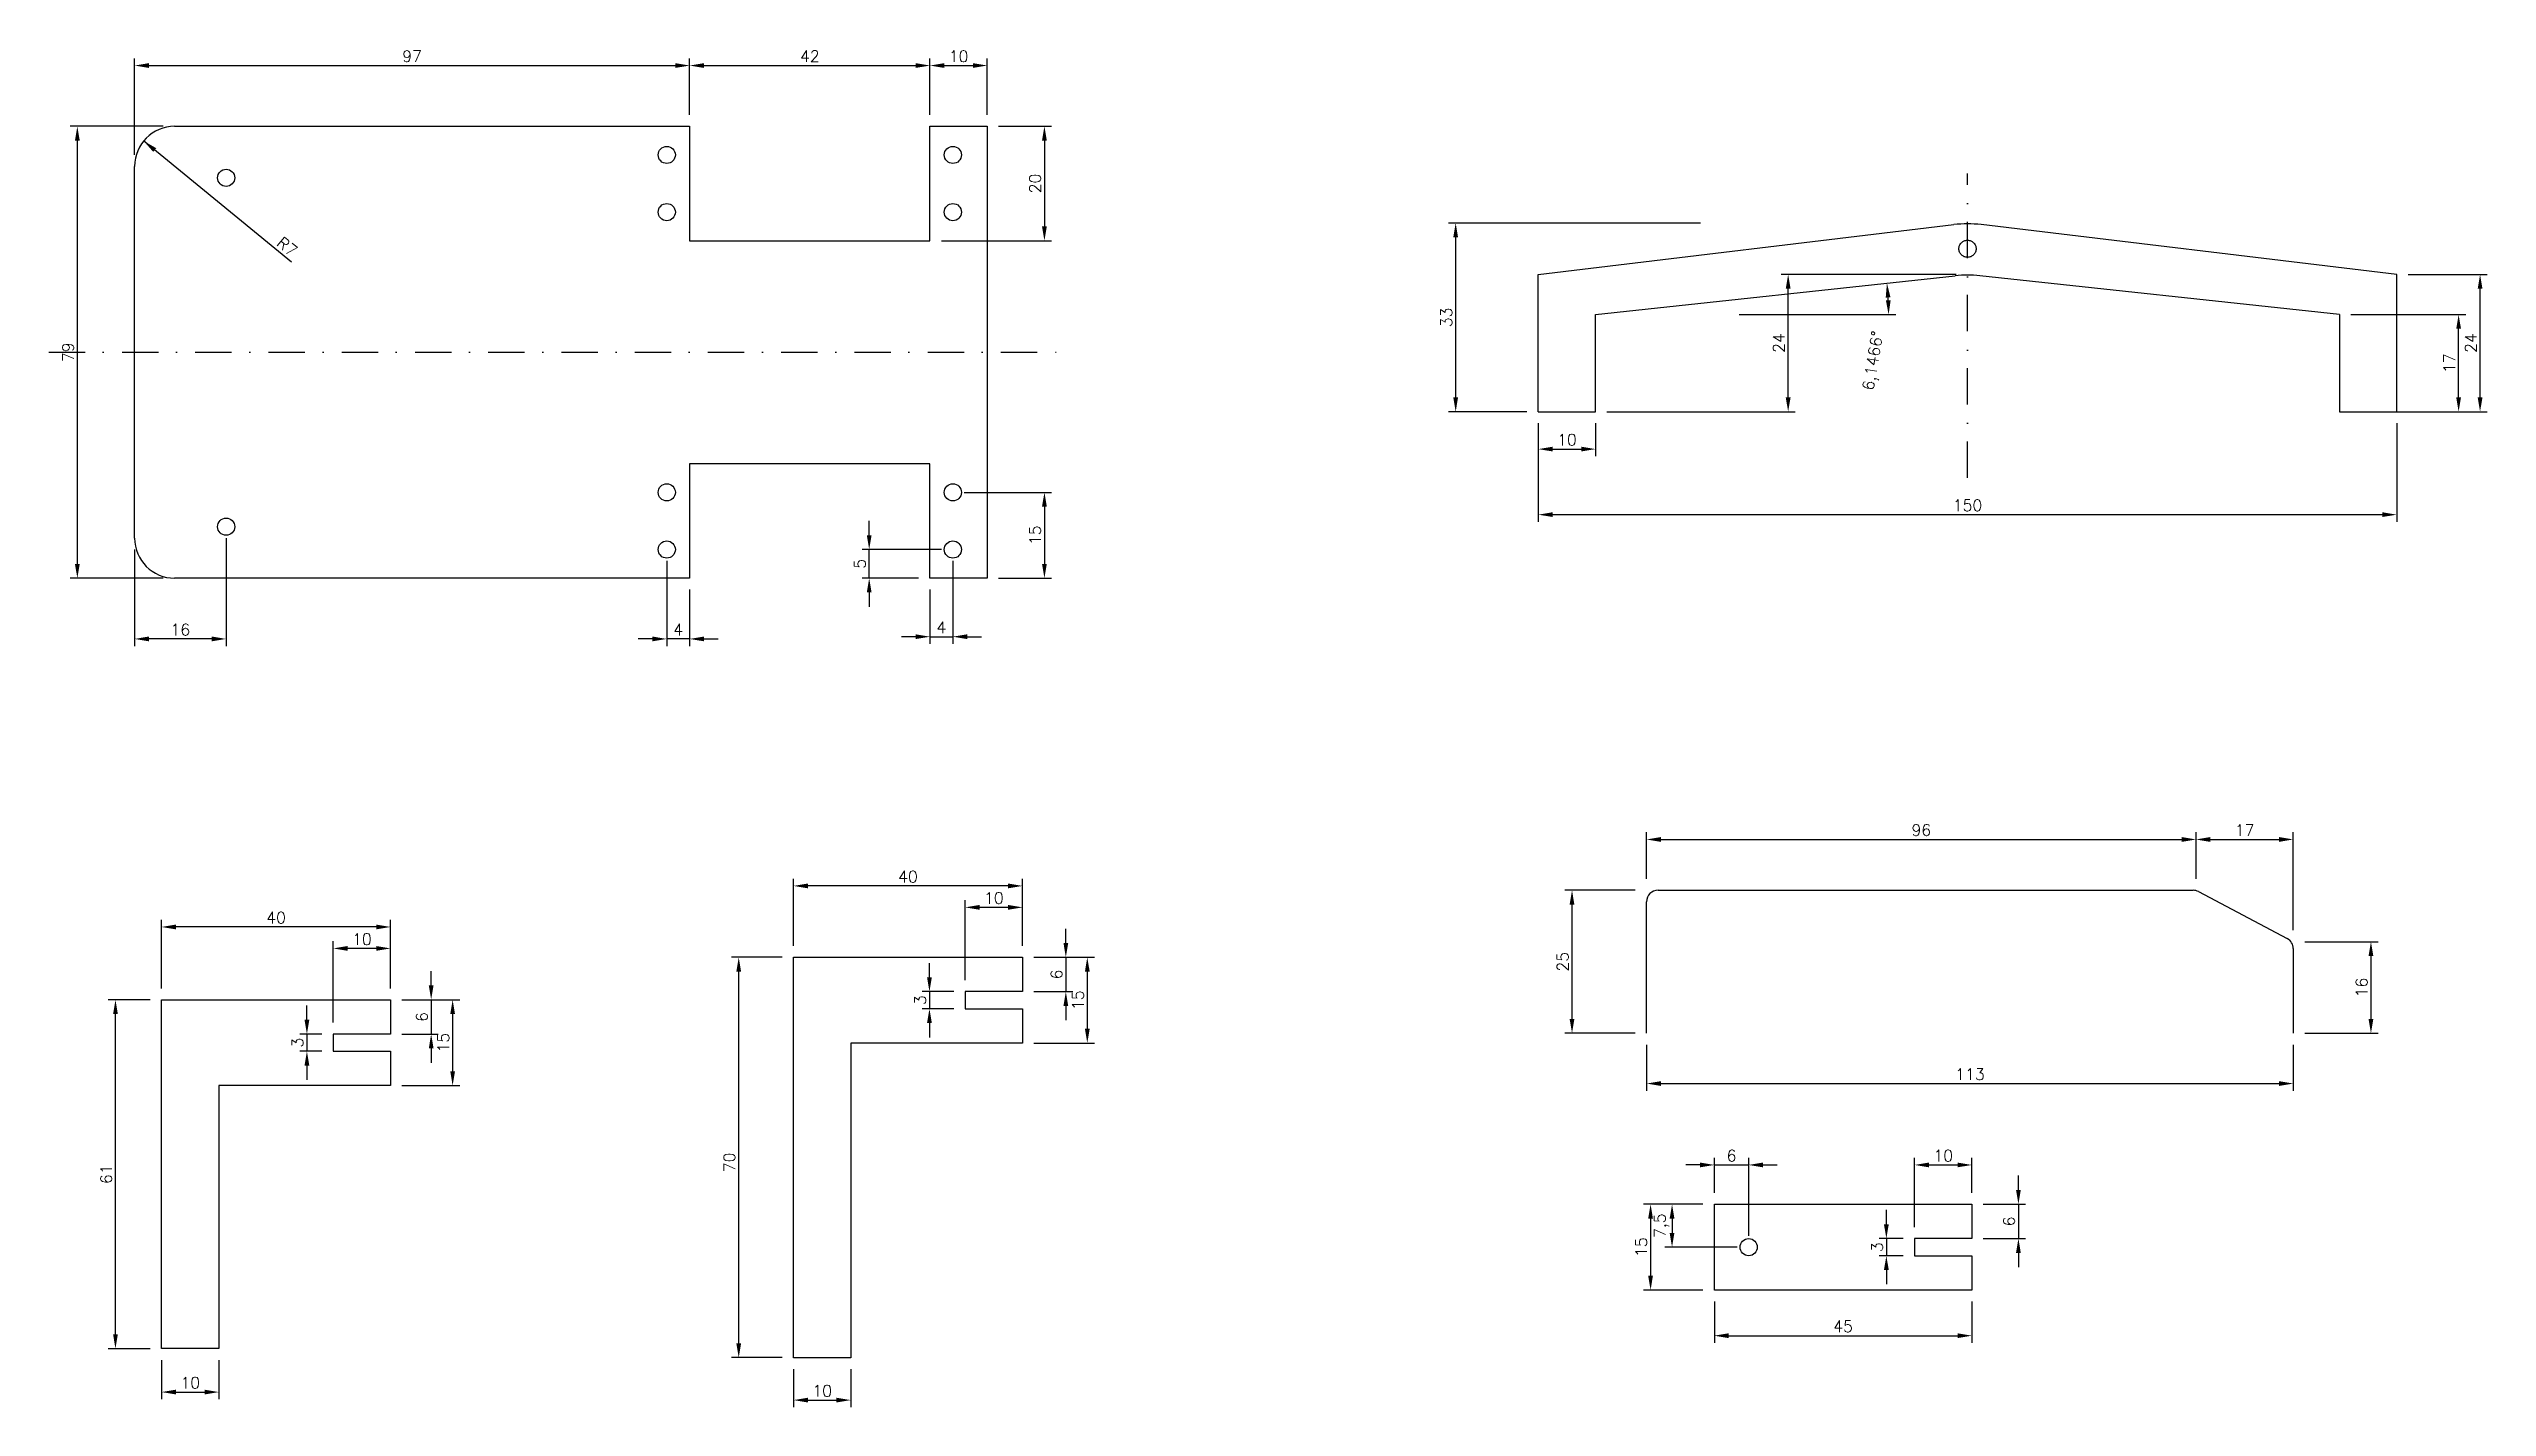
# Model space of a CAD drawing. Extents: x 64 to 490, y 30 to 267.
import ezdxf

# ---------------------------------------------------------------- set-up
doc = ezdxf.new("R2010")
doc.units = 0
doc.header["$MEASUREMENT"] = 0
doc.linetypes.add('TRAZO_Y_PUNTO', pattern=[25.4, 12.7, -6.35, 0, -6.35])
doc.linetypes.add('TRAZO_Y_PUNTO2', pattern=[12.7, 6.35, -3.175, 0, -3.175])
doc.layers.get('0').update_dxf_attribs({"linetype": 'CONTINUOUS'})
doc.layers.get('DEFPOINTS').update_dxf_attribs({"linetype": 'CONTINUOUS'})
doc.layers.add('ACOTACIÓN', color=7, linetype='CONTINUOUS')
doc.styles.get("Standard").update_dxf_attribs({"font": 'simplex.shx'})
doc.dimstyles.new('RICARDO', dxfattribs={"dimscale": 0, "dimtxt": 2, "dimasz": 2.5, "dimexe": 1.25, "dimexo": 0.625, "dimtad": 1, "dimdec": 4, "dimtxsty": 'STANDARD', "dimcen": 2.5, "dimazin": 3, "dimtfac": 1, "dimtdec": 4, "dimtmove": 0, "dimatfit": 3, "dimtolj": 1, "dimtzin": 0})

# ---------------------------------------------------------------- blocks, each defined once
blk = doc.blocks.new('*D0')
at = {"color": 0, "linetype": 'BYBLOCK'}
for p, q in [((84.27, 253.5), (68.02, 253.5)), ((69.27, 177), (69.27, 251)), ((84.27, 174.5), (68.02, 174.5))]:
    blk.add_line(p, q, dxfattribs=at)
for points in [[(68.85, 251), (69.69, 251), (69.27, 253.5)], [(68.85, 177), (69.69, 177), (69.27, 174.5)]]:
    blk.add_solid(points, dxfattribs=at)
at = {"layer": 'DEFPOINTS', "color": 0, "linetype": 'BYBLOCK'}
for p in [(69.27, 253.5), (86.27, 253.5), (86.27, 174.5)]:
    blk.add_point(p, dxfattribs=at)
at = {"color": 0, "linetype": 'BYBLOCK', "insert": (67.65, 214), "char_height": 2, "attachment_point": 5, "rotation": 90}
blk.add_mtext('\\A1;79', dxfattribs=at)
blk = doc.blocks.new('*D1')
at = {"color": 0, "linetype": 'BYBLOCK'}
for p, q in [((79.27, 248.5), (79.27, 265.37)), ((176.27, 255.5), (176.27, 265.37)), ((81.77, 264.12), (173.77, 264.12))]:
    blk.add_line(p, q, dxfattribs=at)
for points in [[(81.77, 264.54), (81.77, 263.71), (79.27, 264.12)], [(173.77, 264.54), (173.77, 263.71), (176.27, 264.12)]]:
    blk.add_solid(points, dxfattribs=at)
at = {"layer": 'DEFPOINTS', "color": 0, "linetype": 'BYBLOCK'}
for p in [(176.27, 264.12), (176.27, 253.5), (79.27, 246.5)]:
    blk.add_point(p, dxfattribs=at)
at = {"color": 0, "linetype": 'BYBLOCK', "insert": (127.77, 265.75), "char_height": 2, "attachment_point": 5}
blk.add_mtext('\\A1;97', dxfattribs=at)
blk = doc.blocks.new('*D2')
at = {"color": 0, "linetype": 'BYBLOCK'}
for p, q in [((176.27, 255.5), (176.27, 265.37)), ((218.27, 255.5), (218.27, 265.37)), ((178.77, 264.12), (215.77, 264.12))]:
    blk.add_line(p, q, dxfattribs=at)
for points in [[(178.77, 264.54), (178.77, 263.71), (176.27, 264.12)], [(215.77, 264.54), (215.77, 263.71), (218.27, 264.12)]]:
    blk.add_solid(points, dxfattribs=at)
at = {"layer": 'DEFPOINTS', "color": 0, "linetype": 'BYBLOCK'}
for p in [(218.27, 264.12), (176.27, 253.5), (218.27, 253.5)]:
    blk.add_point(p, dxfattribs=at)
at = {"color": 0, "linetype": 'BYBLOCK', "insert": (197.27, 265.75), "char_height": 2, "attachment_point": 5}
blk.add_mtext('\\A1;42', dxfattribs=at)
blk = doc.blocks.new('*D3')
at = {"color": 0, "linetype": 'BYBLOCK'}
for p, q in [((218.27, 255.5), (218.27, 265.37)), ((228.27, 255.5), (228.27, 265.37)), ((220.77, 264.12), (225.77, 264.12))]:
    blk.add_line(p, q, dxfattribs=at)
for points in [[(220.77, 264.54), (220.77, 263.71), (218.27, 264.12)], [(225.77, 264.54), (225.77, 263.71), (228.27, 264.12)]]:
    blk.add_solid(points, dxfattribs=at)
at = {"layer": 'DEFPOINTS', "color": 0, "linetype": 'BYBLOCK'}
for p in [(228.27, 264.12), (218.27, 253.5), (228.27, 253.5)]:
    blk.add_point(p, dxfattribs=at)
at = {"color": 0, "linetype": 'BYBLOCK', "insert": (223.27, 265.75), "char_height": 2, "attachment_point": 5}
blk.add_mtext('\\A1;10', dxfattribs=at)
blk = doc.blocks.new('*D4')
at = {"color": 0, "linetype": 'BYBLOCK'}
for p, q in [((230.27, 253.5), (239.52, 253.5)), ((238.27, 251), (238.27, 236)), ((220.27, 233.5), (239.52, 233.5))]:
    blk.add_line(p, q, dxfattribs=at)
for points in [[(237.85, 251), (238.69, 251), (238.27, 253.5)], [(237.85, 236), (238.69, 236), (238.27, 233.5)]]:
    blk.add_solid(points, dxfattribs=at)
at = {"layer": 'DEFPOINTS', "color": 0, "linetype": 'BYBLOCK'}
for p in [(228.27, 253.5), (218.27, 233.5), (238.27, 233.5)]:
    blk.add_point(p, dxfattribs=at)
at = {"color": 0, "linetype": 'BYBLOCK', "insert": (236.65, 243.5), "char_height": 2, "attachment_point": 5, "rotation": 90}
blk.add_mtext('\\A1;20', dxfattribs=at)
blk = doc.blocks.new('*D5')
at = {"color": 0, "linetype": 'BYBLOCK'}
for p, q in [((224.27, 189.5), (239.52, 189.5)), ((238.27, 187), (238.27, 177)), ((230.27, 174.5), (239.52, 174.5))]:
    blk.add_line(p, q, dxfattribs=at)
for points in [[(237.85, 187), (238.69, 187), (238.27, 189.5)], [(237.85, 177), (238.69, 177), (238.27, 174.5)]]:
    blk.add_solid(points, dxfattribs=at)
at = {"layer": 'DEFPOINTS', "color": 0, "linetype": 'BYBLOCK'}
for p in [(222.27, 189.5), (228.27, 174.5), (238.27, 174.5)]:
    blk.add_point(p, dxfattribs=at)
at = {"color": 0, "linetype": 'BYBLOCK', "insert": (236.65, 182), "char_height": 2, "attachment_point": 5, "rotation": 90}
blk.add_mtext('\\A1;15', dxfattribs=at)
blk = doc.blocks.new('*D6')
at = {"color": 0, "linetype": 'BYBLOCK'}
for p, q in [((222.27, 177.5), (222.27, 163.01)), ((218.27, 172.5), (218.27, 163.01)), ((215.77, 164.26), (213.27, 164.26)), ((218.27, 164.26), (222.27, 164.26)), ((224.77, 164.26), (227.27, 164.26))]:
    blk.add_line(p, q, dxfattribs=at)
for points in [[(215.77, 164.68), (215.77, 163.85), (218.27, 164.26)], [(224.77, 164.68), (224.77, 163.85), (222.27, 164.26)]]:
    blk.add_solid(points, dxfattribs=at)
at = {"layer": 'DEFPOINTS', "color": 0, "linetype": 'BYBLOCK'}
for p in [(222.27, 179.5), (218.27, 174.5), (222.27, 164.26)]:
    blk.add_point(p, dxfattribs=at)
at = {"color": 0, "linetype": 'BYBLOCK', "insert": (220.27, 165.89), "char_height": 2, "attachment_point": 5}
blk.add_mtext('\\A1;4', dxfattribs=at)
blk = doc.blocks.new('*D7')
at = {"color": 0, "linetype": 'BYBLOCK'}
for p, q in [((207.65, 182), (207.65, 184.5)), ((220.27, 179.5), (206.4, 179.5)), ((207.65, 174.5), (207.65, 179.5)), ((216.27, 174.5), (206.4, 174.5)), ((207.65, 172), (207.65, 169.5))]:
    blk.add_line(p, q, dxfattribs=at)
for points in [[(207.23, 182), (208.06, 182), (207.65, 179.5)], [(207.23, 172), (208.06, 172), (207.65, 174.5)]]:
    blk.add_solid(points, dxfattribs=at)
at = {"layer": 'DEFPOINTS', "color": 0, "linetype": 'BYBLOCK'}
for p in [(207.65, 179.5), (222.27, 179.5), (218.27, 174.5)]:
    blk.add_point(p, dxfattribs=at)
at = {"color": 0, "linetype": 'BYBLOCK', "insert": (206.02, 177), "char_height": 2, "attachment_point": 5, "rotation": 90}
blk.add_mtext('\\A1;5', dxfattribs=at)
blk = doc.blocks.new('*D8')
at = {"color": 0, "linetype": 'BYBLOCK'}
for p, q in [((172.27, 177.5), (172.27, 162.62)), ((176.27, 172.5), (176.27, 162.62)), ((169.77, 163.87), (167.27, 163.87)), ((176.27, 163.87), (172.27, 163.87)), ((178.77, 163.87), (181.27, 163.87))]:
    blk.add_line(p, q, dxfattribs=at)
for points in [[(169.77, 164.29), (169.77, 163.46), (172.27, 163.87)], [(178.77, 164.29), (178.77, 163.46), (176.27, 163.87)]]:
    blk.add_solid(points, dxfattribs=at)
at = {"layer": 'DEFPOINTS', "color": 0, "linetype": 'BYBLOCK'}
for p in [(172.27, 179.5), (176.27, 174.5), (172.27, 163.87)]:
    blk.add_point(p, dxfattribs=at)
at = {"color": 0, "linetype": 'BYBLOCK', "insert": (174.27, 165.5), "char_height": 2, "attachment_point": 5}
blk.add_mtext('\\A1;4', dxfattribs=at)
blk = doc.blocks.new('*D9')
at = {"color": 0, "linetype": 'BYBLOCK'}
for p, q in [((79.27, 179.5), (79.27, 162.62)), ((95.27, 181.5), (95.27, 162.62)), ((92.77, 163.87), (81.77, 163.87))]:
    blk.add_line(p, q, dxfattribs=at)
for points in [[(81.77, 164.29), (81.77, 163.46), (79.27, 163.87)], [(92.77, 164.29), (92.77, 163.46), (95.27, 163.87)]]:
    blk.add_solid(points, dxfattribs=at)
at = {"layer": 'DEFPOINTS', "color": 0, "linetype": 'BYBLOCK'}
for p in [(95.27, 183.5), (79.27, 181.5), (79.27, 163.87)]:
    blk.add_point(p, dxfattribs=at)
at = {"color": 0, "linetype": 'BYBLOCK', "insert": (87.27, 165.5), "char_height": 2, "attachment_point": 5}
blk.add_mtext('\\A1;16', dxfattribs=at)
blk = doc.blocks.new('*D10')
at = {"color": 0, "linetype": 'BYBLOCK'}
blk.add_line((106.68, 229.76), (80.86, 250.94), dxfattribs=at)
blk.add_solid([(83.06, 249.67), (82.53, 249.03), (80.86, 250.94)], dxfattribs=at)
at = {"layer": 'DEFPOINTS', "color": 0, "linetype": 'BYBLOCK'}
for p in [(80.86, 250.94), (86.27, 246.5)]:
    blk.add_point(p, dxfattribs=at)
at = {"color": 0, "linetype": 'BYBLOCK', "insert": (105.94, 232.47), "char_height": 2, "attachment_point": 5, "rotation": 320.6467}
blk.add_mtext('\\A1;R7', dxfattribs=at)
blk = doc.blocks.new('*D11')
at = {"color": 0, "linetype": 'BYBLOCK'}
for p, q in [((397.58, 227.59), (366.99, 227.59)), ((368.24, 206.09), (368.24, 225.09)), ((336.58, 203.59), (369.49, 203.59))]:
    blk.add_line(p, q, dxfattribs=at)
for points in [[(367.82, 225.09), (368.66, 225.09), (368.24, 227.59)], [(367.82, 206.09), (368.66, 206.09), (368.24, 203.59)]]:
    blk.add_solid(points, dxfattribs=at)
at = {"layer": 'DEFPOINTS', "color": 0, "linetype": 'BYBLOCK'}
for p in [(368.24, 227.59), (399.58, 227.59), (334.58, 203.59)]:
    blk.add_point(p, dxfattribs=at)
at = {"color": 0, "linetype": 'BYBLOCK', "insert": (366.61, 215.59), "char_height": 2, "attachment_point": 5, "rotation": 90}
blk.add_mtext('\\A1;24', dxfattribs=at)
blk = doc.blocks.new('*D12')
at = {"color": 0, "linetype": 'BYBLOCK'}
for p, q in [((352.91, 236.59), (308.89, 236.59)), ((310.14, 206.09), (310.14, 234.09)), ((322.58, 203.59), (308.89, 203.59))]:
    blk.add_line(p, q, dxfattribs=at)
for points in [[(309.72, 234.09), (310.55, 234.09), (310.14, 236.59)], [(309.72, 206.09), (310.55, 206.09), (310.14, 203.59)]]:
    blk.add_solid(points, dxfattribs=at)
at = {"layer": 'DEFPOINTS', "color": 0, "linetype": 'BYBLOCK'}
for p in [(310.14, 236.59), (354.91, 236.59), (324.58, 203.59)]:
    blk.add_point(p, dxfattribs=at)
at = {"color": 0, "linetype": 'BYBLOCK', "insert": (308.51, 220.09), "char_height": 2, "attachment_point": 5, "rotation": 90}
blk.add_mtext('\\A1;33', dxfattribs=at)
blk = doc.blocks.new('*D13')
at = {"color": 0, "linetype": 'BYBLOCK'}
for p, q in [((324.58, 201.59), (324.58, 195.81)), ((334.58, 201.59), (334.58, 195.81)), ((327.08, 197.06), (332.08, 197.06))]:
    blk.add_line(p, q, dxfattribs=at)
for points in [[(327.08, 197.48), (327.08, 196.65), (324.58, 197.06)], [(332.08, 197.48), (332.08, 196.65), (334.58, 197.06)]]:
    blk.add_solid(points, dxfattribs=at)
at = {"layer": 'DEFPOINTS', "color": 0, "linetype": 'BYBLOCK'}
for p in [(324.58, 203.59), (334.58, 203.59), (334.58, 197.06)]:
    blk.add_point(p, dxfattribs=at)
at = {"color": 0, "linetype": 'BYBLOCK', "insert": (329.58, 198.69), "char_height": 2, "attachment_point": 5}
blk.add_mtext('\\A1;10', dxfattribs=at)
blk = doc.blocks.new('*D14')
at = {"color": 0, "linetype": 'BYBLOCK'}
for p, q in [((324.58, 201.59), (324.58, 184.35)), ((474.58, 201.59), (474.58, 184.35)), ((327.08, 185.6), (472.08, 185.6))]:
    blk.add_line(p, q, dxfattribs=at)
for points in [[(327.08, 186.02), (327.08, 185.19), (324.58, 185.6)], [(472.08, 186.02), (472.08, 185.19), (474.58, 185.6)]]:
    blk.add_solid(points, dxfattribs=at)
at = {"layer": 'DEFPOINTS', "color": 0, "linetype": 'BYBLOCK'}
for p in [(324.58, 203.59), (474.58, 203.59), (474.58, 185.6)]:
    blk.add_point(p, dxfattribs=at)
at = {"color": 0, "linetype": 'BYBLOCK', "insert": (399.58, 187.23), "char_height": 2, "attachment_point": 5}
blk.add_mtext('\\A1;150', dxfattribs=at)
blk = doc.blocks.new('*D15')
at = {"color": 0, "linetype": 'BYBLOCK'}
for p, q in [((466.58, 220.59), (486.65, 220.59)), ((485.4, 206.09), (485.4, 218.09)), ((466.58, 203.59), (486.65, 203.59))]:
    blk.add_line(p, q, dxfattribs=at)
for points in [[(484.99, 218.09), (485.82, 218.09), (485.4, 220.59)], [(484.99, 206.09), (485.82, 206.09), (485.4, 203.59)]]:
    blk.add_solid(points, dxfattribs=at)
at = {"layer": 'DEFPOINTS', "color": 0, "linetype": 'BYBLOCK'}
for p in [(464.58, 220.59), (485.4, 220.59), (464.58, 203.59)]:
    blk.add_point(p, dxfattribs=at)
at = {"color": 0, "linetype": 'BYBLOCK', "insert": (483.78, 212.09), "char_height": 2, "attachment_point": 5, "rotation": 90}
blk.add_mtext('\\A1;17', dxfattribs=at)
blk = doc.blocks.new('*D16')
at = {"color": 0, "linetype": 'BYBLOCK'}
for p, q in [((476.58, 227.59), (490.4, 227.59)), ((489.15, 206.09), (489.15, 225.09)), ((466.58, 203.59), (490.4, 203.59))]:
    blk.add_line(p, q, dxfattribs=at)
for points in [[(488.74, 225.09), (489.57, 225.09), (489.15, 227.59)], [(488.74, 206.09), (489.57, 206.09), (489.15, 203.59)]]:
    blk.add_solid(points, dxfattribs=at)
at = {"layer": 'DEFPOINTS', "color": 0, "linetype": 'BYBLOCK'}
for p in [(474.58, 227.59), (489.15, 227.59), (464.58, 203.59)]:
    blk.add_point(p, dxfattribs=at)
at = {"color": 0, "linetype": 'BYBLOCK', "insert": (487.53, 215.59), "char_height": 2, "attachment_point": 5, "rotation": 90}
blk.add_mtext('\\A1;24', dxfattribs=at)
blk = doc.blocks.new('*D17')
at = {"color": 0, "linetype": 'BYBLOCK'}
for p, q in [((341.51, 119.93), (329.22, 119.93)), ((330.47, 97.43), (330.47, 117.43)), ((341.51, 94.93), (329.22, 94.93))]:
    blk.add_line(p, q, dxfattribs=at)
for points in [[(330.05, 117.43), (330.88, 117.43), (330.47, 119.93)], [(330.05, 97.43), (330.88, 97.43), (330.47, 94.93)]]:
    blk.add_solid(points, dxfattribs=at)
at = {"layer": 'DEFPOINTS', "color": 0, "linetype": 'BYBLOCK'}
for p in [(330.47, 119.93), (343.51, 119.93), (343.51, 94.93)]:
    blk.add_point(p, dxfattribs=at)
at = {"color": 0, "linetype": 'BYBLOCK', "insert": (328.84, 107.43), "char_height": 2, "attachment_point": 5, "rotation": 90}
blk.add_mtext('\\A1;25', dxfattribs=at)
blk = doc.blocks.new('*D18')
at = {"color": 0, "linetype": 'BYBLOCK'}
for p, q in [((343.51, 121.93), (343.51, 130.06)), ((346.01, 128.81), (437.01, 128.81)), ((439.51, 121.93), (439.51, 130.06))]:
    blk.add_line(p, q, dxfattribs=at)
for points in [[(346.01, 129.23), (346.01, 128.39), (343.51, 128.81)], [(437.01, 129.23), (437.01, 128.39), (439.51, 128.81)]]:
    blk.add_solid(points, dxfattribs=at)
at = {"layer": 'DEFPOINTS', "color": 0, "linetype": 'BYBLOCK'}
for p in [(439.51, 128.81), (343.51, 119.93), (439.51, 119.93)]:
    blk.add_point(p, dxfattribs=at)
at = {"color": 0, "linetype": 'BYBLOCK', "insert": (391.51, 130.44), "char_height": 2, "attachment_point": 5}
blk.add_mtext('\\A1;96', dxfattribs=at)
blk = doc.blocks.new('*D19')
at = {"color": 0, "linetype": 'BYBLOCK'}
for p, q in [((439.51, 121.93), (439.51, 130.06)), ((442.01, 128.81), (454.01, 128.81)), ((456.51, 112.93), (456.51, 130.06))]:
    blk.add_line(p, q, dxfattribs=at)
for points in [[(442.01, 129.23), (442.01, 128.39), (439.51, 128.81)], [(454.01, 129.23), (454.01, 128.39), (456.51, 128.81)]]:
    blk.add_solid(points, dxfattribs=at)
at = {"layer": 'DEFPOINTS', "color": 0, "linetype": 'BYBLOCK'}
for p in [(456.51, 128.81), (439.51, 119.93), (456.51, 110.93)]:
    blk.add_point(p, dxfattribs=at)
at = {"color": 0, "linetype": 'BYBLOCK', "insert": (448.01, 130.44), "char_height": 2, "attachment_point": 5}
blk.add_mtext('\\A1;17', dxfattribs=at)
blk = doc.blocks.new('*D20')
at = {"color": 0, "linetype": 'BYBLOCK'}
for p, q in [((458.51, 110.93), (471.33, 110.93)), ((470.08, 108.43), (470.08, 97.43)), ((458.51, 94.93), (471.33, 94.93))]:
    blk.add_line(p, q, dxfattribs=at)
for points in [[(469.66, 108.43), (470.5, 108.43), (470.08, 110.93)], [(469.66, 97.43), (470.5, 97.43), (470.08, 94.93)]]:
    blk.add_solid(points, dxfattribs=at)
at = {"layer": 'DEFPOINTS', "color": 0, "linetype": 'BYBLOCK'}
for p in [(456.51, 110.93), (456.51, 94.93), (470.08, 94.93)]:
    blk.add_point(p, dxfattribs=at)
at = {"color": 0, "linetype": 'BYBLOCK', "insert": (468.46, 102.93), "char_height": 2, "attachment_point": 5, "rotation": 90}
blk.add_mtext('\\A1;16', dxfattribs=at)
blk = doc.blocks.new('*D21')
at = {"color": 0, "linetype": 'BYBLOCK'}
for p, q in [((343.51, 92.93), (343.51, 84.88)), ((456.51, 92.93), (456.51, 84.88)), ((346.01, 86.13), (454.01, 86.13))]:
    blk.add_line(p, q, dxfattribs=at)
for points in [[(346.01, 86.55), (346.01, 85.72), (343.51, 86.13)], [(454.01, 86.55), (454.01, 85.72), (456.51, 86.13)]]:
    blk.add_solid(points, dxfattribs=at)
at = {"layer": 'DEFPOINTS', "color": 0, "linetype": 'BYBLOCK'}
for p in [(343.51, 94.93), (456.51, 94.93), (456.51, 86.13)]:
    blk.add_point(p, dxfattribs=at)
at = {"color": 0, "linetype": 'BYBLOCK', "insert": (400.01, 87.76), "char_height": 2, "attachment_point": 5}
blk.add_mtext('\\A1;113', dxfattribs=at)
blk = doc.blocks.new('*D22')
at = {"color": 0, "linetype": 'BYBLOCK'}
for p, q in [((82, 100.78), (74.68, 100.78)), ((75.93, 42.28), (75.93, 98.28)), ((82, 39.78), (74.68, 39.78))]:
    blk.add_line(p, q, dxfattribs=at)
for points in [[(75.52, 98.28), (76.35, 98.28), (75.93, 100.78)], [(75.52, 42.28), (76.35, 42.28), (75.93, 39.78)]]:
    blk.add_solid(points, dxfattribs=at)
at = {"layer": 'DEFPOINTS', "color": 0, "linetype": 'BYBLOCK'}
for p in [(75.93, 100.78), (84, 100.78), (84, 39.78)]:
    blk.add_point(p, dxfattribs=at)
at = {"color": 0, "linetype": 'BYBLOCK', "insert": (74.31, 70.28), "char_height": 2, "attachment_point": 5, "rotation": 90}
blk.add_mtext('\\A1;61', dxfattribs=at)
blk = doc.blocks.new('*D23')
at = {"color": 0, "linetype": 'BYBLOCK'}
for p, q in [((114, 96.78), (114, 111.01)), ((124, 102.78), (124, 111.01)), ((121.5, 109.76), (116.5, 109.76))]:
    blk.add_line(p, q, dxfattribs=at)
for points in [[(116.5, 110.18), (116.5, 109.34), (114, 109.76)], [(121.5, 110.18), (121.5, 109.34), (124, 109.76)]]:
    blk.add_solid(points, dxfattribs=at)
at = {"layer": 'DEFPOINTS', "color": 0, "linetype": 'BYBLOCK'}
for p in [(114, 109.76), (124, 100.78), (114, 94.78)]:
    blk.add_point(p, dxfattribs=at)
at = {"color": 0, "linetype": 'BYBLOCK', "insert": (119, 111.38), "char_height": 2, "attachment_point": 5}
blk.add_mtext('\\A1;10', dxfattribs=at)
blk = doc.blocks.new('*D24')
at = {"color": 0, "linetype": 'BYBLOCK'}
for p, q in [((84, 102.78), (84, 114.76)), ((121.5, 113.51), (86.5, 113.51)), ((124, 102.78), (124, 114.76))]:
    blk.add_line(p, q, dxfattribs=at)
for points in [[(86.5, 113.93), (86.5, 113.09), (84, 113.51)], [(121.5, 113.93), (121.5, 113.09), (124, 113.51)]]:
    blk.add_solid(points, dxfattribs=at)
at = {"layer": 'DEFPOINTS', "color": 0, "linetype": 'BYBLOCK'}
for p in [(84, 113.51), (84, 100.78), (124, 100.78)]:
    blk.add_point(p, dxfattribs=at)
at = {"color": 0, "linetype": 'BYBLOCK', "insert": (104, 115.13), "char_height": 2, "attachment_point": 5}
blk.add_mtext('\\A1;40', dxfattribs=at)
blk = doc.blocks.new('*D25')
at = {"color": 0, "linetype": 'BYBLOCK'}
for p, q in [((131.1, 103.28), (131.1, 105.78)), ((126, 100.78), (132.35, 100.78)), ((131.1, 100.78), (131.1, 94.78)), ((126, 94.78), (132.35, 94.78)), ((131.1, 92.28), (131.1, 89.78))]:
    blk.add_line(p, q, dxfattribs=at)
for points in [[(130.69, 103.28), (131.52, 103.28), (131.1, 100.78)], [(130.69, 92.28), (131.52, 92.28), (131.1, 94.78)]]:
    blk.add_solid(points, dxfattribs=at)
at = {"layer": 'DEFPOINTS', "color": 0, "linetype": 'BYBLOCK'}
for p in [(124, 100.78), (124, 94.78), (131.1, 94.78)]:
    blk.add_point(p, dxfattribs=at)
at = {"color": 0, "linetype": 'BYBLOCK', "insert": (129.48, 97.78), "char_height": 2, "attachment_point": 5, "rotation": 90}
blk.add_mtext('\\A1;6', dxfattribs=at)
blk = doc.blocks.new('*D26')
at = {"color": 0, "linetype": 'BYBLOCK'}
for p, q in [((126, 100.78), (136.1, 100.78)), ((134.85, 98.28), (134.85, 88.28)), ((126, 85.78), (136.1, 85.78))]:
    blk.add_line(p, q, dxfattribs=at)
for points in [[(134.44, 98.28), (135.27, 98.28), (134.85, 100.78)], [(134.44, 88.28), (135.27, 88.28), (134.85, 85.78)]]:
    blk.add_solid(points, dxfattribs=at)
at = {"layer": 'DEFPOINTS', "color": 0, "linetype": 'BYBLOCK'}
for p in [(124, 100.78), (124, 85.78), (134.85, 85.78)]:
    blk.add_point(p, dxfattribs=at)
at = {"color": 0, "linetype": 'BYBLOCK', "insert": (133.23, 93.28), "char_height": 2, "attachment_point": 5, "rotation": 90}
blk.add_mtext('\\A1;15', dxfattribs=at)
blk = doc.blocks.new('*D27')
at = {"color": 0, "linetype": 'BYBLOCK'}
for p, q in [((109.39, 97.28), (109.39, 99.78)), ((112, 94.78), (108.14, 94.78)), ((109.39, 94.78), (109.39, 91.78)), ((112, 91.78), (108.14, 91.78)), ((109.39, 89.28), (109.39, 86.78))]:
    blk.add_line(p, q, dxfattribs=at)
for points in [[(108.97, 97.28), (109.81, 97.28), (109.39, 94.78)], [(108.97, 89.28), (109.81, 89.28), (109.39, 91.78)]]:
    blk.add_solid(points, dxfattribs=at)
at = {"layer": 'DEFPOINTS', "color": 0, "linetype": 'BYBLOCK'}
for p in [(114, 94.78), (109.39, 91.78), (114, 91.78)]:
    blk.add_point(p, dxfattribs=at)
at = {"color": 0, "linetype": 'BYBLOCK', "insert": (107.76, 93.28), "char_height": 2, "attachment_point": 5, "rotation": 90}
blk.add_mtext('\\A1;3', dxfattribs=at)
blk = doc.blocks.new('*D28')
at = {"color": 0, "linetype": 'BYBLOCK'}
for p, q in [((84, 37.78), (84, 30.94)), ((94, 37.78), (94, 30.94)), ((86.5, 32.19), (91.5, 32.19))]:
    blk.add_line(p, q, dxfattribs=at)
for points in [[(86.5, 32.61), (86.5, 31.78), (84, 32.19)], [(91.5, 32.61), (91.5, 31.78), (94, 32.19)]]:
    blk.add_solid(points, dxfattribs=at)
at = {"layer": 'DEFPOINTS', "color": 0, "linetype": 'BYBLOCK'}
for p in [(84, 39.78), (94, 39.78), (94, 32.19)]:
    blk.add_point(p, dxfattribs=at)
at = {"color": 0, "linetype": 'BYBLOCK', "insert": (89, 33.82), "char_height": 2, "attachment_point": 5}
blk.add_mtext('\\A1;10', dxfattribs=at)
blk = doc.blocks.new('*D29')
at = {"color": 0, "linetype": 'BYBLOCK'}
for p, q in [((194.43, 36.21), (194.43, 29.54)), ((204.43, 36.21), (204.43, 29.54)), ((196.93, 30.79), (201.93, 30.79))]:
    blk.add_line(p, q, dxfattribs=at)
for points in [[(196.93, 31.2), (196.93, 30.37), (194.43, 30.79)], [(201.93, 31.2), (201.93, 30.37), (204.43, 30.79)]]:
    blk.add_solid(points, dxfattribs=at)
at = {"layer": 'DEFPOINTS', "color": 0, "linetype": 'BYBLOCK'}
for p in [(194.43, 38.21), (204.43, 38.21), (204.43, 30.79)]:
    blk.add_point(p, dxfattribs=at)
at = {"color": 0, "linetype": 'BYBLOCK', "insert": (199.43, 32.41), "char_height": 2, "attachment_point": 5}
blk.add_mtext('\\A1;10', dxfattribs=at)
blk = doc.blocks.new('*D30')
at = {"color": 0, "linetype": 'BYBLOCK'}
for p, q in [((192.43, 108.21), (183.6, 108.21)), ((184.85, 40.71), (184.85, 105.71)), ((192.43, 38.21), (183.6, 38.21))]:
    blk.add_line(p, q, dxfattribs=at)
for points in [[(184.43, 105.71), (185.26, 105.71), (184.85, 108.21)], [(184.43, 40.71), (185.26, 40.71), (184.85, 38.21)]]:
    blk.add_solid(points, dxfattribs=at)
at = {"layer": 'DEFPOINTS', "color": 0, "linetype": 'BYBLOCK'}
for p in [(184.85, 108.21), (194.43, 108.21), (194.43, 38.21)]:
    blk.add_point(p, dxfattribs=at)
at = {"color": 0, "linetype": 'BYBLOCK', "insert": (183.22, 72.35), "char_height": 2, "attachment_point": 5, "rotation": 90}
blk.add_mtext('\\A1;70', dxfattribs=at)
blk = doc.blocks.new('*D31')
at = {"color": 0, "linetype": 'BYBLOCK'}
for p, q in [((224.43, 104.21), (224.43, 118.19)), ((231.93, 116.94), (226.93, 116.94)), ((234.43, 110.21), (234.43, 118.19))]:
    blk.add_line(p, q, dxfattribs=at)
for points in [[(226.93, 117.36), (226.93, 116.52), (224.43, 116.94)], [(231.93, 117.36), (231.93, 116.52), (234.43, 116.94)]]:
    blk.add_solid(points, dxfattribs=at)
at = {"layer": 'DEFPOINTS', "color": 0, "linetype": 'BYBLOCK'}
for p in [(224.43, 116.94), (234.43, 108.21), (224.43, 102.21)]:
    blk.add_point(p, dxfattribs=at)
at = {"color": 0, "linetype": 'BYBLOCK', "insert": (229.43, 118.56), "char_height": 2, "attachment_point": 5}
blk.add_mtext('\\A1;10', dxfattribs=at)
blk = doc.blocks.new('*D32')
at = {"color": 0, "linetype": 'BYBLOCK'}
for p, q in [((194.43, 110.21), (194.43, 121.94)), ((231.93, 120.69), (196.93, 120.69)), ((234.43, 110.21), (234.43, 121.94))]:
    blk.add_line(p, q, dxfattribs=at)
for points in [[(196.93, 121.11), (196.93, 120.27), (194.43, 120.69)], [(231.93, 121.11), (231.93, 120.27), (234.43, 120.69)]]:
    blk.add_solid(points, dxfattribs=at)
at = {"layer": 'DEFPOINTS', "color": 0, "linetype": 'BYBLOCK'}
for p in [(194.43, 120.69), (194.43, 108.21), (234.43, 108.21)]:
    blk.add_point(p, dxfattribs=at)
at = {"color": 0, "linetype": 'BYBLOCK', "insert": (214.43, 122.31), "char_height": 2, "attachment_point": 5}
blk.add_mtext('\\A1;40', dxfattribs=at)
blk = doc.blocks.new('*D33')
at = {"color": 0, "linetype": 'BYBLOCK'}
for p, q in [((242.01, 110.71), (242.01, 113.21)), ((236.43, 108.21), (243.26, 108.21)), ((242.01, 108.21), (242.01, 102.21)), ((236.43, 102.21), (243.26, 102.21)), ((242.01, 99.71), (242.01, 97.21))]:
    blk.add_line(p, q, dxfattribs=at)
for points in [[(241.6, 110.71), (242.43, 110.71), (242.01, 108.21)], [(241.6, 99.71), (242.43, 99.71), (242.01, 102.21)]]:
    blk.add_solid(points, dxfattribs=at)
at = {"layer": 'DEFPOINTS', "color": 0, "linetype": 'BYBLOCK'}
for p in [(234.43, 108.21), (234.43, 102.21), (242.01, 102.21)]:
    blk.add_point(p, dxfattribs=at)
at = {"color": 0, "linetype": 'BYBLOCK', "insert": (240.39, 105.21), "char_height": 2, "attachment_point": 5, "rotation": 90}
blk.add_mtext('\\A1;6', dxfattribs=at)
blk = doc.blocks.new('*D34')
at = {"color": 0, "linetype": 'BYBLOCK'}
for p, q in [((236.43, 108.21), (247.01, 108.21)), ((245.76, 105.71), (245.76, 95.71)), ((236.43, 93.21), (247.01, 93.21))]:
    blk.add_line(p, q, dxfattribs=at)
for points in [[(245.35, 105.71), (246.18, 105.71), (245.76, 108.21)], [(245.35, 95.71), (246.18, 95.71), (245.76, 93.21)]]:
    blk.add_solid(points, dxfattribs=at)
at = {"layer": 'DEFPOINTS', "color": 0, "linetype": 'BYBLOCK'}
for p in [(234.43, 108.21), (234.43, 93.21), (245.76, 93.21)]:
    blk.add_point(p, dxfattribs=at)
at = {"color": 0, "linetype": 'BYBLOCK', "insert": (244.14, 100.71), "char_height": 2, "attachment_point": 5, "rotation": 90}
blk.add_mtext('\\A1;15', dxfattribs=at)
blk = doc.blocks.new('*D35')
at = {"color": 0, "linetype": 'BYBLOCK'}
for p, q in [((218.18, 104.71), (218.18, 107.21)), ((222.43, 102.21), (216.93, 102.21)), ((222.43, 99.21), (216.93, 99.21)), ((218.18, 102.21), (218.18, 99.21)), ((218.18, 96.71), (218.18, 94.21))]:
    blk.add_line(p, q, dxfattribs=at)
for points in [[(217.76, 104.71), (218.6, 104.71), (218.18, 102.21)], [(217.76, 96.71), (218.6, 96.71), (218.18, 99.21)]]:
    blk.add_solid(points, dxfattribs=at)
at = {"layer": 'DEFPOINTS', "color": 0, "linetype": 'BYBLOCK'}
for p in [(218.18, 99.21), (224.43, 102.21), (224.43, 99.21)]:
    blk.add_point(p, dxfattribs=at)
at = {"color": 0, "linetype": 'BYBLOCK', "insert": (216.56, 100.71), "char_height": 2, "attachment_point": 5, "rotation": 90}
blk.add_mtext('\\A1;3', dxfattribs=at)
blk = doc.blocks.new('*D36')
at = {"color": 0, "linetype": 'BYBLOCK'}
for p, q in [((353.34, 65.03), (346.7, 65.03)), ((347.95, 62.53), (347.95, 60.03)), ((359.34, 57.53), (346.7, 57.53))]:
    blk.add_line(p, q, dxfattribs=at)
for points in [[(347.53, 62.53), (348.36, 62.53), (347.95, 65.03)], [(347.53, 60.03), (348.36, 60.03), (347.95, 57.53)]]:
    blk.add_solid(points, dxfattribs=at)
at = {"layer": 'DEFPOINTS', "color": 0, "linetype": 'BYBLOCK'}
for p in [(355.34, 65.03), (347.95, 57.53), (361.34, 57.53)]:
    blk.add_point(p, dxfattribs=at)
at = {"color": 0, "linetype": 'BYBLOCK', "insert": (346.13, 61.28), "char_height": 2, "attachment_point": 5, "rotation": 90}
blk.add_mtext('\\A1;7,5', dxfattribs=at)
blk = doc.blocks.new('*D37')
at = {"color": 0, "linetype": 'BYBLOCK'}
for p, q in [((353.34, 65.03), (342.95, 65.03)), ((344.2, 62.53), (344.2, 52.53)), ((353.34, 50.03), (342.95, 50.03))]:
    blk.add_line(p, q, dxfattribs=at)
for points in [[(343.78, 62.53), (344.61, 62.53), (344.2, 65.03)], [(343.78, 52.53), (344.61, 52.53), (344.2, 50.03)]]:
    blk.add_solid(points, dxfattribs=at)
at = {"layer": 'DEFPOINTS', "color": 0, "linetype": 'BYBLOCK'}
for p in [(355.34, 65.03), (344.2, 50.03), (355.34, 50.03)]:
    blk.add_point(p, dxfattribs=at)
at = {"color": 0, "linetype": 'BYBLOCK', "insert": (342.57, 57.53), "char_height": 2, "attachment_point": 5, "rotation": 90}
blk.add_mtext('\\A1;15', dxfattribs=at)
blk = doc.blocks.new('*D38')
at = {"color": 0, "linetype": 'BYBLOCK'}
for p, q in [((355.34, 67.03), (355.34, 73.15)), ((361.34, 59.53), (361.34, 73.15)), ((352.84, 71.9), (350.34, 71.9)), ((355.34, 71.9), (361.34, 71.9)), ((363.84, 71.9), (366.34, 71.9))]:
    blk.add_line(p, q, dxfattribs=at)
for points in [[(352.84, 72.32), (352.84, 71.49), (355.34, 71.9)], [(363.84, 72.32), (363.84, 71.49), (361.34, 71.9)]]:
    blk.add_solid(points, dxfattribs=at)
at = {"layer": 'DEFPOINTS', "color": 0, "linetype": 'BYBLOCK'}
for p in [(361.34, 71.9), (355.34, 65.03), (361.34, 57.53)]:
    blk.add_point(p, dxfattribs=at)
at = {"color": 0, "linetype": 'BYBLOCK', "insert": (358.34, 73.53), "char_height": 2, "attachment_point": 5}
blk.add_mtext('\\A1;6', dxfattribs=at)
blk = doc.blocks.new('*D39')
at = {"color": 0, "linetype": 'BYBLOCK'}
for p, q in [((390.34, 61.03), (390.34, 73.15)), ((400.34, 67.03), (400.34, 73.15)), ((392.84, 71.9), (397.84, 71.9))]:
    blk.add_line(p, q, dxfattribs=at)
for points in [[(392.84, 72.32), (392.84, 71.49), (390.34, 71.9)], [(397.84, 72.32), (397.84, 71.49), (400.34, 71.9)]]:
    blk.add_solid(points, dxfattribs=at)
at = {"layer": 'DEFPOINTS', "color": 0, "linetype": 'BYBLOCK'}
for p in [(400.34, 71.9), (400.34, 65.03), (390.34, 59.03)]:
    blk.add_point(p, dxfattribs=at)
at = {"color": 0, "linetype": 'BYBLOCK', "insert": (395.34, 73.53), "char_height": 2, "attachment_point": 5}
blk.add_mtext('\\A1;10', dxfattribs=at)
blk = doc.blocks.new('*D40')
at = {"color": 0, "linetype": 'BYBLOCK'}
for p, q in [((355.34, 48.03), (355.34, 40.8)), ((400.34, 48.03), (400.34, 40.8)), ((357.84, 42.05), (397.84, 42.05))]:
    blk.add_line(p, q, dxfattribs=at)
for points in [[(357.84, 42.47), (357.84, 41.63), (355.34, 42.05)], [(397.84, 42.47), (397.84, 41.63), (400.34, 42.05)]]:
    blk.add_solid(points, dxfattribs=at)
at = {"layer": 'DEFPOINTS', "color": 0, "linetype": 'BYBLOCK'}
for p in [(355.34, 50.03), (400.34, 50.03), (400.34, 42.05)]:
    blk.add_point(p, dxfattribs=at)
at = {"color": 0, "linetype": 'BYBLOCK', "insert": (377.84, 43.68), "char_height": 2, "attachment_point": 5}
blk.add_mtext('\\A1;45', dxfattribs=at)
blk = doc.blocks.new('*D41')
at = {"color": 0, "linetype": 'BYBLOCK'}
for p, q in [((408.48, 67.53), (408.48, 70.03)), ((402.34, 65.03), (409.73, 65.03)), ((408.48, 65.03), (408.48, 59.03)), ((402.34, 59.03), (409.73, 59.03)), ((408.48, 56.53), (408.48, 54.03))]:
    blk.add_line(p, q, dxfattribs=at)
for points in [[(408.06, 67.53), (408.89, 67.53), (408.48, 65.03)], [(408.06, 56.53), (408.89, 56.53), (408.48, 59.03)]]:
    blk.add_solid(points, dxfattribs=at)
at = {"layer": 'DEFPOINTS', "color": 0, "linetype": 'BYBLOCK'}
for p in [(400.34, 65.03), (400.34, 59.03), (408.48, 59.03)]:
    blk.add_point(p, dxfattribs=at)
at = {"color": 0, "linetype": 'BYBLOCK', "insert": (406.85, 62.03), "char_height": 2, "attachment_point": 5, "rotation": 90}
blk.add_mtext('\\A1;6', dxfattribs=at)
blk = doc.blocks.new('*D42')
at = {"color": 0, "linetype": 'BYBLOCK'}
for p, q in [((385.4, 61.53), (385.4, 64.03)), ((388.34, 59.03), (384.15, 59.03)), ((388.34, 56.03), (384.15, 56.03)), ((385.4, 59.03), (385.4, 56.03)), ((385.4, 53.53), (385.4, 51.03))]:
    blk.add_line(p, q, dxfattribs=at)
for points in [[(384.98, 61.53), (385.82, 61.53), (385.4, 59.03)], [(384.98, 53.53), (385.82, 53.53), (385.4, 56.03)]]:
    blk.add_solid(points, dxfattribs=at)
at = {"layer": 'DEFPOINTS', "color": 0, "linetype": 'BYBLOCK'}
for p in [(385.4, 56.03), (390.34, 59.03), (390.34, 56.03)]:
    blk.add_point(p, dxfattribs=at)
at = {"color": 0, "linetype": 'BYBLOCK', "insert": (383.78, 57.53), "char_height": 2, "attachment_point": 5, "rotation": 90}
blk.add_mtext('\\A1;3', dxfattribs=at)
blk = doc.blocks.new('*D43')
at = {"color": 0, "linetype": 'BYBLOCK'}
blk.add_line((359.68, 220.59), (387.04, 220.59), dxfattribs=at)
blk.add_arc((334.58, 220.59), 51.22, 2.7971, 3.3495, dxfattribs=at)
for points in [[(385.29, 223.55), (386.12, 223.62), (385.5, 226.07)], [(386.15, 223.1), (385.32, 223.08), (385.79, 220.59)]]:
    blk.add_solid(points, dxfattribs=at)
at = {"layer": 'DEFPOINTS', "color": 0, "linetype": 'BYBLOCK'}
for p in [(397.44, 227.36), (385.66, 224.25), (334.58, 220.59), (334.58, 220.59), (357.68, 220.59)]:
    blk.add_point(p, dxfattribs=at)
at = {"color": 0, "linetype": 'BYBLOCK', "insert": (383.31, 212.47), "char_height": 2, "attachment_point": 5, "rotation": 80.543}
blk.add_mtext('\\A1;6,1466°', dxfattribs=at)

msp = doc.modelspace()

# ---------------------------------------------------------------- linework, layer by layer
for p, q in [((86.27122, 253.49735), (176.27122, 253.49735)), ((176.27122, 253.49735), (176.27122, 233.49735)), ((218.27122, 233.49735), (218.27122, 253.49735)), ((218.27122, 253.49735), (228.27122, 253.49735)), ((228.27122, 253.49735), (228.27122, 174.49735)), ((79.27122, 181.49735), (79.27122, 246.49735)), ((324.5782, 227.5886), (397.1953, 236.30265)), ((474.5782, 227.5886), (401.96111, 236.30265)), ((176.27122, 233.49735), (218.27122, 233.49735)), ((324.5782, 203.5886), (324.5782, 227.5886)), ((334.5782, 220.5886), (397.43674, 227.35798)), ((464.5782, 220.5886), (401.71967, 227.35798)), ((474.5782, 203.5886), (474.5782, 227.5886)), ((334.5782, 203.5886), (334.5782, 220.5886)), ((464.5782, 220.5886), (464.5782, 203.5886)), ((324.5782, 203.5886), (334.5782, 203.5886)), ((464.5782, 203.5886), (474.5782, 203.5886)), ((218.27122, 194.49735), (176.27122, 194.49735)), ((176.27122, 194.49735), (176.27122, 174.49735)), ((218.27122, 174.49735), (218.27122, 194.49735)), ((176.27122, 174.49735), (86.27122, 174.49735)), ((228.27122, 174.49735), (218.27122, 174.49735)), ((345.50864, 119.92971), (439.01189, 119.92971)), ((439.94767, 119.69728), (455.44442, 111.49312)), ((343.50864, 94.92971), (343.50864, 117.92971)), ((194.43141, 38.20822), (194.43141, 108.20822)), ((194.43141, 108.20822), (234.43141, 108.20822)), ((234.43141, 108.20822), (234.43141, 102.20822)), ((456.50864, 109.72555), (456.50864, 94.92971)), ((84.00383, 39.78382), (84.00383, 100.78382)), ((84.00383, 100.78382), (124.00383, 100.78382)), ((124.00383, 100.78382), (124.00383, 94.78382)), ((234.43141, 102.20822), (224.43141, 102.20822)), ((224.43141, 102.20822), (224.43141, 99.20822)), ((224.43141, 99.20822), (234.43141, 99.20822)), ((234.43141, 99.20822), (234.43141, 93.20822)), ((124.00383, 94.78382), (114.00383, 94.78382)), ((114.00383, 94.78382), (114.00383, 91.78382)), ((114.00383, 91.78382), (124.00383, 91.78382)), ((124.00383, 91.78382), (124.00383, 85.78382)), ((234.43141, 93.20822), (204.43141, 93.20822)), ((204.43141, 93.20822), (204.43141, 38.20822)), ((124.00383, 85.78382), (94.00383, 85.78382)), ((94.00383, 85.78382), (94.00383, 39.78382)), ((355.34017, 50.0252), (355.34017, 65.0252)), ((355.34017, 65.0252), (400.34017, 65.0252)), ((400.34017, 65.0252), (400.34017, 59.0252)), ((400.34017, 59.0252), (390.34017, 59.0252)), ((390.34017, 59.0252), (390.34017, 56.0252)), ((390.34017, 56.0252), (400.34017, 56.0252)), ((400.34017, 56.0252), (400.34017, 50.0252)), ((400.34017, 50.0252), (355.34017, 50.0252)), ((94.00383, 39.78382), (84.00383, 39.78382)), ((204.43141, 38.20822), (194.43141, 38.20822))]:
    msp.add_line(p, q)
at = {"linetype": 'TRAZO_Y_PUNTO2'}
for p, q in [((399.5782, 192.06071), (399.5782, 245.25826)), ((64.27757, 213.99735), (240.94764, 213.99735))]:
    msp.add_line(p, q, dxfattribs=at)
for centre in [(172.27122, 248.49735), (222.27122, 248.49735), (95.27122, 244.49735), (172.27122, 238.49735), (222.27122, 238.49735), (172.27122, 189.49735), (222.27122, 189.49735), (95.27122, 183.49735), (172.27122, 179.49735), (222.27122, 179.49735), (361.34017, 57.5252)]:
    msp.add_circle(centre, 1.5)
at = {"linetype": 'TRAZO_Y_PUNTO'}
msp.add_circle((399.5782, 232.0886), 1.5, dxfattribs=at)
for centre, radius, start, end in [((86.27122, 246.49735), 7, 90, 180), ((399.5782, 216.44511), 20, 83.1572266, 96.8427734), ((399.5782, 207.47295), 20, 83.8533743, 96.1466257), ((86.27122, 181.49735), 7, 180, 270), ((345.50864, 117.92971), 2, 90, 180), ((439.01189, 117.92971), 2, 62.102729, 90), ((454.50864, 109.72555), 2, 0, 62.102729)]:
    msp.add_arc(centre, radius, start, end)

# ---------------------------------------------------------------- dimensions: what is measured, and where the dimension line sits
at = {"layer": 'ACOTACIÓN'}
for base, p1, p2, picture, middle in [((176.27122, 264.12235), (79.27122, 246.49735), (176.27122, 253.49735), '*D1', (127.77122, 264.12235)), ((218.27122, 264.12235), (176.27122, 253.49735), (218.27122, 253.49735), '*D2', (197.27122, 264.12235)), ((334.5782, 197.06357), (324.5782, 203.5886), (334.5782, 203.5886), '*D13', (329.5782, 197.06357))]:
    dim = msp.add_linear_dim(base=base, p1=p1, p2=p2, dimstyle='RICARDO', override={"dimscale": 1, "dimexo": 2}, dxfattribs=at)
    dim.commit()
    dim.dimension.update_dxf_attribs({"geometry": picture, "text_midpoint": middle, "dimtype": 128})
for base, p1, p2, picture, middle in [((228.27122, 264.12235), (218.27122, 253.49735), (228.27122, 253.49735), '*D3', (223.27122, 265.74735)), ((474.5782, 185.60445), (324.5782, 203.5886), (474.5782, 203.5886), '*D14', (399.5782, 187.22945)), ((79.27122, 163.87235), (95.27122, 183.49735), (79.27122, 181.49735), '*D9', (87.27122, 165.49735)), ((172.27122, 163.87235), (176.27122, 174.49735), (172.27122, 179.49735), '*D8', (174.27122, 165.49735)), ((222.27122, 164.26443), (218.27122, 174.49735), (222.27122, 179.49735), '*D6', (220.27122, 165.88943)), ((439.50864, 128.81144), (343.50864, 119.92971), (439.50864, 119.92971), '*D18', (391.50864, 130.43644)), ((456.50864, 128.81144), (439.50864, 119.92971), (456.50864, 110.92971), '*D19', (448.00864, 130.43644)), ((194.43141, 120.68871), (234.43141, 108.20822), (194.43141, 108.20822), '*D32', (214.43141, 122.31371)), ((224.43141, 116.93871), (234.43141, 108.20822), (224.43141, 102.20822), '*D31', (229.43141, 118.56371)), ((84.00383, 113.5095), (124.00383, 100.78382), (84.00383, 100.78382), '*D24', (104.00383, 115.1345)), ((114.00383, 109.7595), (124.00383, 100.78382), (114.00383, 94.78382), '*D23', (119.00383, 111.3845)), ((456.50864, 86.13464), (343.50864, 94.92971), (456.50864, 94.92971), '*D21', (400.00864, 87.75964)), ((361.34017, 71.90184), (355.34017, 65.0252), (361.34017, 57.5252), '*D38', (358.34017, 73.52684)), ((400.34017, 71.90184), (390.34017, 59.0252), (400.34017, 65.0252), '*D39', (395.34017, 73.52684)), ((400.34017, 42.05145), (355.34017, 50.0252), (400.34017, 50.0252), '*D40', (377.84017, 43.67645)), ((94.00383, 32.19387), (84.00383, 39.78382), (94.00383, 39.78382), '*D28', (89.00383, 33.81887)), ((204.43141, 30.78821), (194.43141, 38.20822), (204.43141, 38.20822), '*D29', (199.43141, 32.41321))]:
    dim = msp.add_linear_dim(base=base, p1=p1, p2=p2, dimstyle='RICARDO', override={"dimscale": 1, "dimexo": 2}, dxfattribs=at)
    dim.commit()
    dim.dimension.update_dxf_attribs({"geometry": picture, "text_midpoint": middle})
for base, p1, p2, picture, middle in [((69.27122, 253.49735), (86.27122, 174.49735), (86.27122, 253.49735), '*D0', (69.27122, 213.99735)), ((368.23835, 227.5886), (334.5782, 203.5886), (399.5782, 227.5886), '*D11', (368.23835, 215.5886)), ((184.84679, 108.20822), (194.43141, 38.20822), (194.43141, 108.20822), '*D30', (184.84679, 72.34798))]:
    dim = msp.add_linear_dim(base=base, p1=p1, p2=p2, angle=90, dimstyle='RICARDO', override={"dimscale": 1, "dimexo": 2}, dxfattribs=at)
    dim.commit()
    dim.dimension.update_dxf_attribs({"geometry": picture, "text_midpoint": middle, "dimtype": 128})
for base, p1, p2, picture, middle in [((238.27122, 233.49735), (228.27122, 253.49735), (218.27122, 233.49735), '*D4', (236.64622, 243.49735)), ((310.13729, 236.5886), (324.5782, 203.5886), (354.91232, 236.5886), '*D12', (308.51229, 220.0886)), ((489.15309, 227.5886), (464.5782, 203.5886), (474.5782, 227.5886), '*D16', (487.52809, 215.5886)), ((485.40309, 220.5886), (464.5782, 203.5886), (464.5782, 220.5886), '*D15', (483.77809, 212.0886)), ((238.27122, 174.49735), (222.27122, 189.49735), (228.27122, 174.49735), '*D5', (236.64622, 181.99735)), ((207.64622, 179.49735), (218.27122, 174.49735), (222.27122, 179.49735), '*D7', (206.02122, 176.99735)), ((330.46708, 119.92971), (343.50864, 94.92971), (343.50864, 119.92971), '*D17', (328.84208, 107.42971)), ((242.0137, 102.20822), (234.43141, 108.20822), (234.43141, 102.20822), '*D33', (240.3887, 105.20822)), ((470.0812, 94.92971), (456.50864, 110.92971), (456.50864, 94.92971), '*D20', (468.4562, 102.92971)), ((218.18115, 99.20822), (224.43141, 102.20822), (224.43141, 99.20822), '*D35', (216.55615, 100.70822)), ((245.7637, 93.20822), (234.43141, 108.20822), (234.43141, 93.20822), '*D34', (244.1387, 100.70822)), ((131.10258, 94.78382), (124.00383, 100.78382), (124.00383, 94.78382), '*D25', (129.47758, 97.78382)), ((75.93197, 100.78382), (84.00383, 39.78382), (84.00383, 100.78382), '*D22', (74.30697, 70.28382)), ((109.3897, 91.78382), (114.00383, 94.78382), (114.00383, 91.78382), '*D27', (107.7647, 93.28382)), ((134.85258, 85.78382), (124.00383, 100.78382), (124.00383, 85.78382), '*D26', (133.22758, 93.28382)), ((408.47752, 59.0252), (400.34017, 65.0252), (400.34017, 59.0252), '*D41', (406.85252, 62.0252)), ((344.19659, 50.0252), (355.34017, 65.0252), (355.34017, 50.0252), '*D37', (342.57159, 57.5252)), ((347.94659, 57.5252), (355.34017, 65.0252), (361.34017, 57.5252), '*D36', (346.13112, 61.2752)), ((385.4001, 56.0252), (390.34017, 59.0252), (390.34017, 56.0252), '*D42', (383.7751, 57.5252))]:
    dim = msp.add_linear_dim(base=base, p1=p1, p2=p2, angle=90, dimstyle='RICARDO', override={"dimscale": 1, "dimexo": 2}, dxfattribs=at)
    dim.commit()
    dim.dimension.update_dxf_attribs({"geometry": picture, "text_midpoint": middle})
dim = msp.add_radius_dim(center=(86.27122, 246.49735), mpoint=(80.85847, 250.93605), dimstyle='RICARDO', override={"dimscale": 1, "dimexo": 2}, dxfattribs=at)
dim.commit()
dim.dimension.update_dxf_attribs({"geometry": '*D10', "text_midpoint": (104.91035, 231.21244), "dimtype": 132})
dim = msp.add_angular_dim_2l(base=(385.6626, 224.24836), line1=((334.5782, 220.5886), (357.68428, 220.5886)), line2=((334.5782, 220.5886), (397.43674, 227.35798)), dimstyle='RICARDO', override={"dimscale": 1, "dimexo": 2}, dxfattribs=at)
dim.commit()
dim.dimension.update_dxf_attribs({"geometry": '*D43', "text_midpoint": (385.09747, 212.17352), "dimtype": 130})

doc.saveas('drawing.dxf')
